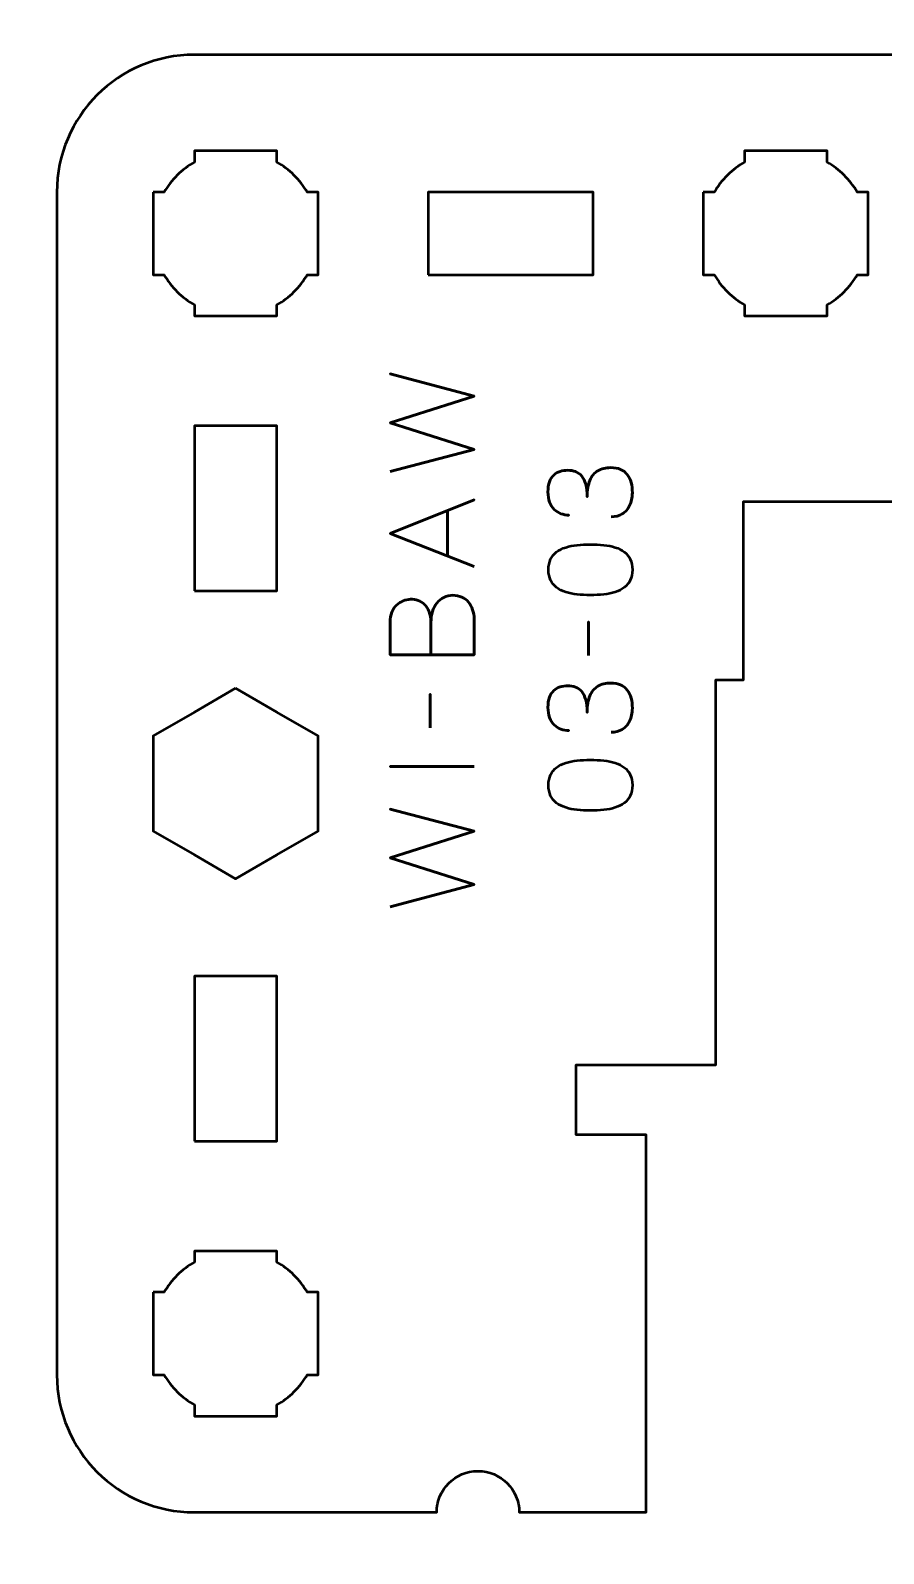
# Model space of a CAD drawing. Header units: centimetres. Extents: x -21 to 0, y -29.7 to 0.
# Drawn here: x -16.95 to -13.84, y -17.25 to -11.71 of the extents above; entities that cross this region are included whole.
import ezdxf

# ---------------------------------------------------------------- set-up
doc = ezdxf.new("R2010")
doc.units = ezdxf.units.CM
doc.header["$MEASUREMENT"] = 0
doc.layers.add('Layer 1', color=7, linetype='Continuous')

msp = doc.modelspace()

# ---------------------------------------------------------------- linework, layer by layer
at = {"layer": 'Layer 1', "lineweight": 53}
for points in [[(-15.5, -12.6), (-14.9, -12.6), (-14.9, -12.3), (-15.5, -12.3), (-15.5, -12.6)], [(-16.35, -13.75), (-16.05, -13.75), (-16.05, -13.15), (-16.35, -13.15), (-16.35, -13.75)], [(-16.35, -15.75), (-16.05, -15.75), (-16.05, -15.15), (-16.35, -15.15), (-16.35, -15.75)]]:
    msp.add_lwpolyline(points, close=True, dxfattribs=at)
at = {"layer": 'Layer 1', "color": 1, "lineweight": 53}
msp.add_open_spline([(-21.00003, -29.19995), (-21.00003, -29.19995), (-21.00003, -8.29992), (-21.00003, -8.29992), (-21.00003, -8.29992), (-21.00003, -8.21709), (-20.93286, -8.14992), (-20.85003, -8.14992), (-20.85003, -8.14992), (-20.7672, -8.14992), (-20.70003, -8.08275), (-20.70003, -7.99992), (-20.70003, -7.99992), (-20.70003, -7.91709), (-20.7672, -7.84992), (-20.85003, -7.84992), (-20.85003, -7.84992), (-20.93286, -7.84992), (-21.00003, -7.78275), (-21.00003, -7.69992), (-21.00003, -7.69992), (-21.00003, -7.61709), (-20.93286, -7.54992), (-20.85003, -7.54992), (-20.85003, -7.54992), (-20.7672, -7.54992), (-20.70003, -7.48275), (-20.70003, -7.39992), (-20.70003, -7.39992), (-20.70003, -7.31709), (-20.7672, -7.24992), (-20.85003, -7.24992), (-20.85003, -7.24992), (-20.93286, -7.24992), (-21.00003, -7.18275), (-21.00003, -7.09992), (-21.00003, -7.09992), (-21.00003, -7.01709), (-20.93286, -6.94992), (-20.85003, -6.94992), (-20.85003, -6.94992), (-20.7672, -6.94992), (-20.70003, -6.88275), (-20.70003, -6.79992), (-20.70003, -6.79992), (-20.70003, -6.71709), (-20.7672, -6.64992), (-20.85003, -6.64992), (-20.85003, -6.64992), (-20.93286, -6.64992), (-21.00003, -6.58275), (-21.00003, -6.49992), (-21.00003, -6.49992), (-21.00003, -6.41709), (-20.93286, -6.34992), (-20.85003, -6.34992), (-20.85003, -6.34992), (-20.7672, -6.34992), (-20.70003, -6.28275), (-20.70003, -6.19992), (-20.70003, -6.19992), (-20.70003, -6.11709), (-20.7672, -6.04992), (-20.85003, -6.04992), (-20.85003, -6.04992), (-20.93286, -6.04992), (-21.00003, -5.98275), (-21.00003, -5.89992), (-21.00003, -5.89992), (-21.00003, -5.81709), (-20.93286, -5.74992), (-20.85003, -5.74992), (-20.85003, -5.74992), (-20.7672, -5.74992), (-20.70003, -5.68275), (-20.70003, -5.59992), (-20.70003, -5.59992), (-20.70003, -5.51709), (-20.7672, -5.44992), (-20.85003, -5.44992), (-20.85003, -5.44992), (-20.93286, -5.44992), (-21.00003, -5.38275), (-21.00003, -5.29992), (-21.00003, -5.29992), (-21.00003, -5.21709), (-20.93286, -5.14992), (-20.85003, -5.14992), (-20.85003, -5.14992), (-20.7672, -5.14992), (-20.70003, -5.08275), (-20.70003, -4.99992), (-20.70003, -4.99992), (-20.70003, -4.91709), (-20.7672, -4.84992), (-20.85003, -4.84992), (-20.85003, -4.84992), (-20.93286, -4.84992), (-21.00003, -4.78275), (-21.00003, -4.69992), (-21.00003, -4.69992), (-21.00003, -4.61709), (-20.93286, -4.54992), (-20.85003, -4.54992), (-20.85003, -4.54992), (-20.7672, -4.54992), (-20.70003, -4.48275), (-20.70003, -4.39992), (-20.70003, -4.39992), (-20.70003, -4.31709), (-20.7672, -4.24992), (-20.85003, -4.24992), (-20.85003, -4.24992), (-20.93286, -4.24992), (-21.00003, -4.18275), (-21.00003, -4.09992), (-21.00003, -4.09992), (-21.00003, -4.01709), (-20.93286, -3.94992), (-20.85003, -3.94992), (-20.85003, -3.94992), (-20.7672, -3.94992), (-20.70003, -3.88275), (-20.70003, -3.79992), (-20.70003, -3.79992), (-20.70003, -3.71709), (-20.7672, -3.64992), (-20.85003, -3.64992), (-20.85003, -3.64992), (-20.93286, -3.64992), (-21.00003, -3.58275), (-21.00003, -3.49992), (-21.00003, -3.49992), (-21.00003, -3.41709), (-20.93286, -3.34992), (-20.85003, -3.34992), (-20.85003, -3.34992), (-20.7672, -3.34992), (-20.70003, -3.28275), (-20.70003, -3.19992), (-20.70003, -3.19992), (-20.70003, -3.11709), (-20.7672, -3.04992), (-20.85003, -3.04992), (-20.85003, -3.04992), (-20.93286, -3.04992), (-21.00003, -2.98275), (-21.00003, -2.89992), (-21.00003, -2.89992), (-21.00003, -2.81709), (-20.93286, -2.74992), (-20.85003, -2.74992), (-20.85003, -2.74992), (-20.7672, -2.74992), (-20.70003, -2.68275), (-20.70003, -2.59992), (-20.70003, -2.59992), (-20.70003, -2.51709), (-20.7672, -2.44992), (-20.85003, -2.44992), (-20.85003, -2.44992), (-20.93286, -2.44992), (-21.00003, -2.38275), (-21.00003, -2.29992), (-21.00003, -2.29992), (-21.00003, -2.21709), (-20.93286, -2.14992), (-20.85003, -2.14992), (-20.85003, -2.14992), (-20.7672, -2.14992), (-20.70003, -2.08275), (-20.70003, -1.99992), (-20.70003, -1.99992), (-20.70003, -1.91709), (-20.7672, -1.84992), (-20.85003, -1.84992), (-20.85003, -1.84992), (-20.93286, -1.84992), (-21.00003, -1.78275), (-21.00003, -1.69992), (-21.00003, -1.69992), (-21.00003, -1.61709), (-20.93286, -1.54992), (-20.85003, -1.54992), (-20.85003, -1.54992), (-20.7672, -1.54992), (-20.70003, -1.48275), (-20.70003, -1.39992), (-20.70003, -1.39992), (-20.70003, -1.31709), (-20.7672, -1.24992), (-20.85003, -1.24992), (-20.85003, -1.24992), (-20.93286, -1.24992), (-21.00003, -1.18275), (-21.00003, -1.09992), (-21.00003, -1.09992), (-21.00003, -1.09992), (-21.00003, -0.49992), (-21.00003, -0.49992), (-21.00003, -0.49992), (-21.00003, -0.22295), (-20.77694, 0.00004), (-20.49994, 0.00004), (-20.49994, 0.00004), (-20.49994, 0.00004), (-0.50008, 0.00004), (-0.50008, 0.00004), (-0.50008, 0.00004), (-0.22294, 0.00004), (0.00002, -0.22295), (0.00002, -0.49992), (0.00002, -0.49992), (0.00002, -0.49992), (0.00002, -29.19995), (0.00002, -29.19995), (0.00002, -29.19995), (0.00002, -29.47695), (-0.22294, -29.70004), (-0.50008, -29.70004), (-0.50008, -29.70004), (-0.50008, -29.70004), (-20.49994, -29.70004), (-20.49994, -29.70004), (-20.49994, -29.70004), (-20.77694, -29.70004), (-21.00003, -29.47695), (-21.00003, -29.19995)], degree=3, knots=[0, 0, 0, 0, 0.0175439, 0.0175439, 0.0175439, 0.0175439, 0.0350877, 0.0350877, 0.0350877, 0.0350877, 0.0526316, 0.0526316, 0.0526316, 0.0526316, 0.0701754, 0.0701754, 0.0701754, 0.0701754, 0.0877193, 0.0877193, 0.0877193, 0.0877193, 0.1052632, 0.1052632, 0.1052632, 0.1052632, 0.122807, 0.122807, 0.122807, 0.122807, 0.1403509, 0.1403509, 0.1403509, 0.1403509, 0.1578947, 0.1578947, 0.1578947, 0.1578947, 0.1754386, 0.1754386, 0.1754386, 0.1754386, 0.1929825, 0.1929825, 0.1929825, 0.1929825, 0.2105263, 0.2105263, 0.2105263, 0.2105263, 0.2280702, 0.2280702, 0.2280702, 0.2280702, 0.245614, 0.245614, 0.245614, 0.245614, 0.2631579, 0.2631579, 0.2631579, 0.2631579, 0.2807018, 0.2807018, 0.2807018, 0.2807018, 0.2982456, 0.2982456, 0.2982456, 0.2982456, 0.3157895, 0.3157895, 0.3157895, 0.3157895, 0.3333333, 0.3333333, 0.3333333, 0.3333333, 0.3508772, 0.3508772, 0.3508772, 0.3508772, 0.3684211, 0.3684211, 0.3684211, 0.3684211, 0.3859649, 0.3859649, 0.3859649, 0.3859649, 0.4035088, 0.4035088, 0.4035088, 0.4035088, 0.4210526, 0.4210526, 0.4210526, 0.4210526, 0.4385965, 0.4385965, 0.4385965, 0.4385965, 0.4561404, 0.4561404, 0.4561404, 0.4561404, 0.4736842, 0.4736842, 0.4736842, 0.4736842, 0.4912281, 0.4912281, 0.4912281, 0.4912281, 0.5087719, 0.5087719, 0.5087719, 0.5087719, 0.5263158, 0.5263158, 0.5263158, 0.5263158, 0.5438596, 0.5438596, 0.5438596, 0.5438596, 0.5614035, 0.5614035, 0.5614035, 0.5614035, 0.5789474, 0.5789474, 0.5789474, 0.5789474, 0.5964912, 0.5964912, 0.5964912, 0.5964912, 0.6140351, 0.6140351, 0.6140351, 0.6140351, 0.6315789, 0.6315789, 0.6315789, 0.6315789, 0.6491228, 0.6491228, 0.6491228, 0.6491228, 0.6666667, 0.6666667, 0.6666667, 0.6666667, 0.6842105, 0.6842105, 0.6842105, 0.6842105, 0.7017544, 0.7017544, 0.7017544, 0.7017544, 0.7192982, 0.7192982, 0.7192982, 0.7192982, 0.7368421, 0.7368421, 0.7368421, 0.7368421, 0.754386, 0.754386, 0.754386, 0.754386, 0.7719298, 0.7719298, 0.7719298, 0.7719298, 0.7894737, 0.7894737, 0.7894737, 0.7894737, 0.8070175, 0.8070175, 0.8070175, 0.8070175, 0.8245614, 0.8245614, 0.8245614, 0.8245614, 0.8421053, 0.8421053, 0.8421053, 0.8421053, 0.8596491, 0.8596491, 0.8596491, 0.8596491, 0.877193, 0.877193, 0.877193, 0.877193, 0.8947368, 0.8947368, 0.8947368, 0.8947368, 0.9122807, 0.9122807, 0.9122807, 0.9122807, 0.9298246, 0.9298246, 0.9298246, 0.9298246, 0.9473684, 0.9473684, 0.9473684, 0.9473684, 0.9649123, 0.9649123, 0.9649123, 0.9649123, 0.9824561, 0.9824561, 0.9824561, 0.9824561, 1, 1, 1, 1], dxfattribs=at)
at = {"layer": 'Layer 1', "color": 3, "lineweight": 53}
msp.add_open_spline([(-16.85, -16.6), (-16.85, -16.6), (-16.85, -12.3), (-16.85, -12.3), (-16.85, -12.3), (-16.85, -12.02391), (-16.62609, -11.8), (-16.35, -11.8), (-16.35, -11.8), (-16.35, -11.8), (-12.05, -11.8), (-12.05, -11.8), (-12.05, -11.8), (-11.77391, -11.8), (-11.55, -12.02391), (-11.55, -12.3), (-11.55, -12.3), (-11.55, -12.3), (-11.55, -16.6), (-11.55, -16.6), (-11.55, -16.6), (-11.55, -16.87609), (-11.77391, -17.1), (-12.05, -17.1), (-12.05, -17.1), (-12.05, -17.1), (-13.692, -17.1), (-13.692, -17.1), (-13.692, -17.1), (-13.692, -17.1), (-13.692, -15.72699), (-13.692, -15.72699), (-13.692, -15.72699), (-13.692, -15.72699), (-13.438, -15.72699), (-13.438, -15.72699), (-13.438, -15.72699), (-13.438, -15.72699), (-13.438, -15.47299), (-13.438, -15.47299), (-13.438, -15.47299), (-13.438, -15.47299), (-13.692, -15.47299), (-13.692, -15.47299), (-13.692, -15.47299), (-13.692, -15.47299), (-13.692, -14.07299), (-13.692, -14.07299), (-13.692, -14.07299), (-13.692, -14.07299), (-13.792, -14.07302), (-13.792, -14.07302), (-13.792, -14.07302), (-13.792, -14.07302), (-13.792, -13.84998), (-13.792, -13.84998), (-13.792, -13.84998), (-13.792, -13.84998), (-13.792, -13.42501), (-13.792, -13.42501), (-13.792, -13.42501), (-13.792, -13.42501), (-14.354, -13.425), (-14.354, -13.425), (-14.354, -13.425), (-14.354, -13.425), (-14.354, -13.84998), (-14.354, -13.84998), (-14.354, -13.84998), (-14.354, -13.84998), (-14.354, -14.07302), (-14.354, -14.07302), (-14.354, -14.07302), (-14.354, -14.07302), (-14.454, -14.07299), (-14.454, -14.07299), (-14.454, -14.07299), (-14.454, -14.07299), (-14.454, -15.47299), (-14.454, -15.47299), (-14.454, -15.47299), (-14.454, -15.47299), (-14.962, -15.47299), (-14.962, -15.47299), (-14.962, -15.47299), (-14.962, -15.47299), (-14.962, -15.72699), (-14.962, -15.72699), (-14.962, -15.72699), (-14.962, -15.72699), (-14.708, -15.72699), (-14.708, -15.72699), (-14.708, -15.72699), (-14.708, -15.72699), (-14.708, -17.1), (-14.708, -17.1), (-14.708, -17.1), (-14.708, -17.1), (-15.169, -17.1), (-15.169, -17.1), (-15.169, -17.1), (-15.169, -17.01717), (-15.23617, -16.95), (-15.319, -16.95), (-15.319, -16.95), (-15.40183, -16.95), (-15.469, -17.01717), (-15.469, -17.1), (-15.469, -17.1), (-15.469, -17.1), (-16.35, -17.1), (-16.35, -17.1), (-16.35, -17.1), (-16.62609, -17.1), (-16.85, -16.87609), (-16.85, -16.6)], degree=3, knots=[0, 0, 0, 0, 0.0344828, 0.0344828, 0.0344828, 0.0344828, 0.0689655, 0.0689655, 0.0689655, 0.0689655, 0.1034483, 0.1034483, 0.1034483, 0.1034483, 0.137931, 0.137931, 0.137931, 0.137931, 0.1724138, 0.1724138, 0.1724138, 0.1724138, 0.2068966, 0.2068966, 0.2068966, 0.2068966, 0.2413793, 0.2413793, 0.2413793, 0.2413793, 0.2758621, 0.2758621, 0.2758621, 0.2758621, 0.3103448, 0.3103448, 0.3103448, 0.3103448, 0.3448276, 0.3448276, 0.3448276, 0.3448276, 0.3793103, 0.3793103, 0.3793103, 0.3793103, 0.4137931, 0.4137931, 0.4137931, 0.4137931, 0.4482759, 0.4482759, 0.4482759, 0.4482759, 0.4827586, 0.4827586, 0.4827586, 0.4827586, 0.5172414, 0.5172414, 0.5172414, 0.5172414, 0.5517241, 0.5517241, 0.5517241, 0.5517241, 0.5862069, 0.5862069, 0.5862069, 0.5862069, 0.6206897, 0.6206897, 0.6206897, 0.6206897, 0.6551724, 0.6551724, 0.6551724, 0.6551724, 0.6896552, 0.6896552, 0.6896552, 0.6896552, 0.7241379, 0.7241379, 0.7241379, 0.7241379, 0.7586207, 0.7586207, 0.7586207, 0.7586207, 0.7931034, 0.7931034, 0.7931034, 0.7931034, 0.8275862, 0.8275862, 0.8275862, 0.8275862, 0.862069, 0.862069, 0.862069, 0.862069, 0.8965517, 0.8965517, 0.8965517, 0.8965517, 0.9310345, 0.9310345, 0.9310345, 0.9310345, 0.9655172, 0.9655172, 0.9655172, 0.9655172, 1, 1, 1, 1], dxfattribs=at)
at = {"layer": 'Layer 1', "lineweight": 53}
for points, knots in [([(-16.5, -12.3), (-16.5, -12.3), (-16.45985, -12.3), (-16.45985, -12.3), (-16.45985, -12.3), (-16.4335, -12.25447), (-16.39553, -12.2165), (-16.35, -12.19015), (-16.35, -12.19015), (-16.35, -12.19015), (-16.35, -12.15), (-16.35, -12.15), (-16.35, -12.15), (-16.35, -12.15), (-16.2, -12.15), (-16.2, -12.15), (-16.2, -12.15), (-16.2, -12.15), (-16.05, -12.15), (-16.05, -12.15), (-16.05, -12.15), (-16.05, -12.15), (-16.05, -12.19015), (-16.05, -12.19015), (-16.05, -12.19015), (-16.00447, -12.2165), (-15.9665, -12.25447), (-15.94015, -12.3), (-15.94015, -12.3), (-15.94015, -12.3), (-15.9, -12.3), (-15.9, -12.3), (-15.9, -12.3), (-15.9, -12.3), (-15.9, -12.45), (-15.9, -12.45), (-15.9, -12.45), (-15.9, -12.45), (-15.9, -12.6), (-15.9, -12.6), (-15.9, -12.6), (-15.9, -12.6), (-15.94015, -12.6), (-15.94015, -12.6), (-15.94015, -12.6), (-15.9665, -12.64553), (-16.00447, -12.6835), (-16.05, -12.70985), (-16.05, -12.70985), (-16.05, -12.70985), (-16.05, -12.75), (-16.05, -12.75), (-16.05, -12.75), (-16.05, -12.75), (-16.2, -12.75), (-16.2, -12.75), (-16.2, -12.75), (-16.2, -12.75), (-16.35, -12.75), (-16.35, -12.75), (-16.35, -12.75), (-16.35, -12.75), (-16.35, -12.70985), (-16.35, -12.70985), (-16.35, -12.70985), (-16.39553, -12.6835), (-16.4335, -12.64553), (-16.45985, -12.6), (-16.45985, -12.6), (-16.45985, -12.6), (-16.5, -12.6), (-16.5, -12.6), (-16.5, -12.6), (-16.5, -12.6), (-16.5, -12.45), (-16.5, -12.45), (-16.5, -12.45), (-16.5, -12.45), (-16.5, -12.3), (-16.5, -12.3)], [0, 0, 0, 0, 0.05, 0.05, 0.05, 0.05, 0.1, 0.1, 0.1, 0.1, 0.15, 0.15, 0.15, 0.15, 0.2, 0.2, 0.2, 0.2, 0.25, 0.25, 0.25, 0.25, 0.3, 0.3, 0.3, 0.3, 0.35, 0.35, 0.35, 0.35, 0.4, 0.4, 0.4, 0.4, 0.45, 0.45, 0.45, 0.45, 0.5, 0.5, 0.5, 0.5, 0.55, 0.55, 0.55, 0.55, 0.6, 0.6, 0.6, 0.6, 0.65, 0.65, 0.65, 0.65, 0.7, 0.7, 0.7, 0.7, 0.75, 0.75, 0.75, 0.75, 0.8, 0.8, 0.8, 0.8, 0.85, 0.85, 0.85, 0.85, 0.9, 0.9, 0.9, 0.9, 0.95, 0.95, 0.95, 0.95, 1, 1, 1, 1]), ([(-14.5, -12.3), (-14.5, -12.3), (-14.45985, -12.3), (-14.45985, -12.3), (-14.45985, -12.3), (-14.4335, -12.25447), (-14.39553, -12.2165), (-14.35, -12.19015), (-14.35, -12.19015), (-14.35, -12.19015), (-14.35, -12.15), (-14.35, -12.15), (-14.35, -12.15), (-14.35, -12.15), (-14.2, -12.15), (-14.2, -12.15), (-14.2, -12.15), (-14.2, -12.15), (-14.05, -12.15), (-14.05, -12.15), (-14.05, -12.15), (-14.05, -12.15), (-14.05, -12.19015), (-14.05, -12.19015), (-14.05, -12.19015), (-14.00447, -12.2165), (-13.9665, -12.25447), (-13.94015, -12.3), (-13.94015, -12.3), (-13.94015, -12.3), (-13.9, -12.3), (-13.9, -12.3), (-13.9, -12.3), (-13.9, -12.3), (-13.9, -12.45), (-13.9, -12.45), (-13.9, -12.45), (-13.9, -12.45), (-13.9, -12.6), (-13.9, -12.6), (-13.9, -12.6), (-13.9, -12.6), (-13.94015, -12.6), (-13.94015, -12.6), (-13.94015, -12.6), (-13.9665, -12.64553), (-14.00447, -12.6835), (-14.05, -12.70985), (-14.05, -12.70985), (-14.05, -12.70985), (-14.05, -12.75), (-14.05, -12.75), (-14.05, -12.75), (-14.05, -12.75), (-14.2, -12.75), (-14.2, -12.75), (-14.2, -12.75), (-14.2, -12.75), (-14.35, -12.75), (-14.35, -12.75), (-14.35, -12.75), (-14.35, -12.75), (-14.35, -12.70985), (-14.35, -12.70985), (-14.35, -12.70985), (-14.39553, -12.6835), (-14.4335, -12.64553), (-14.45985, -12.6), (-14.45985, -12.6), (-14.45985, -12.6), (-14.5, -12.6), (-14.5, -12.6), (-14.5, -12.6), (-14.5, -12.6), (-14.5, -12.45), (-14.5, -12.45), (-14.5, -12.45), (-14.5, -12.45), (-14.5, -12.3), (-14.5, -12.3)], [0, 0, 0, 0, 0.05, 0.05, 0.05, 0.05, 0.1, 0.1, 0.1, 0.1, 0.15, 0.15, 0.15, 0.15, 0.2, 0.2, 0.2, 0.2, 0.25, 0.25, 0.25, 0.25, 0.3, 0.3, 0.3, 0.3, 0.35, 0.35, 0.35, 0.35, 0.4, 0.4, 0.4, 0.4, 0.45, 0.45, 0.45, 0.45, 0.5, 0.5, 0.5, 0.5, 0.55, 0.55, 0.55, 0.55, 0.6, 0.6, 0.6, 0.6, 0.65, 0.65, 0.65, 0.65, 0.7, 0.7, 0.7, 0.7, 0.75, 0.75, 0.75, 0.75, 0.8, 0.8, 0.8, 0.8, 0.85, 0.85, 0.85, 0.85, 0.9, 0.9, 0.9, 0.9, 0.95, 0.95, 0.95, 0.95, 1, 1, 1, 1]), ([(-16.2, -14.10359), (-16.2, -14.10359), (-16.05, -14.19019), (-16.05, -14.19019), (-16.05, -14.19019), (-16.05, -14.19019), (-15.9, -14.27679), (-15.9, -14.27679), (-15.9, -14.27679), (-15.9, -14.27679), (-15.9, -14.45), (-15.9, -14.45), (-15.9, -14.45), (-15.9, -14.45), (-15.9, -14.62321), (-15.9, -14.62321), (-15.9, -14.62321), (-15.9, -14.62321), (-16.05, -14.70981), (-16.05, -14.70981), (-16.05, -14.70981), (-16.05, -14.70981), (-16.2, -14.79641), (-16.2, -14.79641), (-16.2, -14.79641), (-16.2, -14.79641), (-16.35, -14.70981), (-16.35, -14.70981), (-16.35, -14.70981), (-16.35, -14.70981), (-16.5, -14.62321), (-16.5, -14.62321), (-16.5, -14.62321), (-16.5, -14.62321), (-16.5, -14.45), (-16.5, -14.45), (-16.5, -14.45), (-16.5, -14.45), (-16.5, -14.27679), (-16.5, -14.27679), (-16.5, -14.27679), (-16.5, -14.27679), (-16.35, -14.19019), (-16.35, -14.19019), (-16.35, -14.19019), (-16.35, -14.19019), (-16.2, -14.10359), (-16.2, -14.10359)], [0, 0, 0, 0, 0.0833333, 0.0833333, 0.0833333, 0.0833333, 0.1666667, 0.1666667, 0.1666667, 0.1666667, 0.25, 0.25, 0.25, 0.25, 0.3333333, 0.3333333, 0.3333333, 0.3333333, 0.4166667, 0.4166667, 0.4166667, 0.4166667, 0.5, 0.5, 0.5, 0.5, 0.5833333, 0.5833333, 0.5833333, 0.5833333, 0.6666667, 0.6666667, 0.6666667, 0.6666667, 0.75, 0.75, 0.75, 0.75, 0.8333333, 0.8333333, 0.8333333, 0.8333333, 0.9166667, 0.9166667, 0.9166667, 0.9166667, 1, 1, 1, 1]), ([(-16.5, -16.3), (-16.5, -16.3), (-16.45985, -16.3), (-16.45985, -16.3), (-16.45985, -16.3), (-16.4335, -16.25447), (-16.39553, -16.2165), (-16.35, -16.19015), (-16.35, -16.19015), (-16.35, -16.19015), (-16.35, -16.15), (-16.35, -16.15), (-16.35, -16.15), (-16.35, -16.15), (-16.2, -16.15), (-16.2, -16.15), (-16.2, -16.15), (-16.2, -16.15), (-16.05, -16.15), (-16.05, -16.15), (-16.05, -16.15), (-16.05, -16.15), (-16.05, -16.19015), (-16.05, -16.19015), (-16.05, -16.19015), (-16.00447, -16.2165), (-15.9665, -16.25447), (-15.94015, -16.3), (-15.94015, -16.3), (-15.94015, -16.3), (-15.9, -16.3), (-15.9, -16.3), (-15.9, -16.3), (-15.9, -16.3), (-15.9, -16.45), (-15.9, -16.45), (-15.9, -16.45), (-15.9, -16.45), (-15.9, -16.6), (-15.9, -16.6), (-15.9, -16.6), (-15.9, -16.6), (-15.94015, -16.6), (-15.94015, -16.6), (-15.94015, -16.6), (-15.9665, -16.64553), (-16.00447, -16.6835), (-16.05, -16.70985), (-16.05, -16.70985), (-16.05, -16.70985), (-16.05, -16.75), (-16.05, -16.75), (-16.05, -16.75), (-16.05, -16.75), (-16.2, -16.75), (-16.2, -16.75), (-16.2, -16.75), (-16.2, -16.75), (-16.35, -16.75), (-16.35, -16.75), (-16.35, -16.75), (-16.35, -16.75), (-16.35, -16.70985), (-16.35, -16.70985), (-16.35, -16.70985), (-16.39553, -16.6835), (-16.4335, -16.64553), (-16.45985, -16.6), (-16.45985, -16.6), (-16.45985, -16.6), (-16.5, -16.6), (-16.5, -16.6), (-16.5, -16.6), (-16.5, -16.6), (-16.5, -16.45), (-16.5, -16.45), (-16.5, -16.45), (-16.5, -16.45), (-16.5, -16.3), (-16.5, -16.3)], [0, 0, 0, 0, 0.05, 0.05, 0.05, 0.05, 0.1, 0.1, 0.1, 0.1, 0.15, 0.15, 0.15, 0.15, 0.2, 0.2, 0.2, 0.2, 0.25, 0.25, 0.25, 0.25, 0.3, 0.3, 0.3, 0.3, 0.35, 0.35, 0.35, 0.35, 0.4, 0.4, 0.4, 0.4, 0.45, 0.45, 0.45, 0.45, 0.5, 0.5, 0.5, 0.5, 0.55, 0.55, 0.55, 0.55, 0.6, 0.6, 0.6, 0.6, 0.65, 0.65, 0.65, 0.65, 0.7, 0.7, 0.7, 0.7, 0.75, 0.75, 0.75, 0.75, 0.8, 0.8, 0.8, 0.8, 0.85, 0.85, 0.85, 0.85, 0.9, 0.9, 0.9, 0.9, 0.95, 0.95, 0.95, 0.95, 1, 1, 1, 1])]:
    msp.add_open_spline(points, degree=3, knots=knots, dxfattribs=at)
at = {"layer": 'Layer 1', "color": 5, "lineweight": 53}
for points, knots in [([(-15.63833, -13.31564), (-15.63833, -13.31564), (-15.33311, -13.23521), (-15.33311, -13.23521), (-15.33311, -13.23521), (-15.33311, -13.23521), (-15.63833, -13.13827), (-15.63833, -13.13827), (-15.63833, -13.13827), (-15.63833, -13.13827), (-15.33311, -13.04132), (-15.33311, -13.04132), (-15.33311, -13.04132), (-15.33311, -13.04132), (-15.63833, -12.96089), (-15.63833, -12.96089), (-15.63833, -12.96089), (-15.63833, -12.96089), (-15.33311, -13.04132), (-15.33311, -13.04132), (-15.33311, -13.04132), (-15.33311, -13.04132), (-15.63833, -13.13827), (-15.63833, -13.13827), (-15.63833, -13.13827), (-15.63833, -13.13827), (-15.33311, -13.23521), (-15.33311, -13.23521), (-15.33311, -13.23521), (-15.33311, -13.23521), (-15.63833, -13.31564), (-15.63833, -13.31564)], [0, 0, 0, 0, 0.125, 0.125, 0.125, 0.125, 0.25, 0.25, 0.25, 0.25, 0.375, 0.375, 0.375, 0.375, 0.5, 0.5, 0.5, 0.5, 0.625, 0.625, 0.625, 0.625, 0.75, 0.75, 0.75, 0.75, 0.875, 0.875, 0.875, 0.875, 1, 1, 1, 1]), ([(-14.83442, -13.48011), (-14.81918, -13.48004), (-14.80592, -13.47651), (-14.79442, -13.46953), (-14.79442, -13.46953), (-14.78299, -13.46254), (-14.77403, -13.45259), (-14.76761, -13.43961), (-14.76761, -13.43961), (-14.76119, -13.42663), (-14.75794, -13.41104), (-14.7578, -13.3929), (-14.7578, -13.3929), (-14.7578, -13.37929), (-14.75921, -13.36694), (-14.76217, -13.35572), (-14.76217, -13.35572), (-14.76514, -13.34457), (-14.76972, -13.33498), (-14.776, -13.32686), (-14.776, -13.32686), (-14.78228, -13.31875), (-14.7904, -13.31254), (-14.80027, -13.3081), (-14.80027, -13.3081), (-14.81022, -13.30372), (-14.82215, -13.30154), (-14.83612, -13.30147), (-14.83612, -13.30147), (-14.85474, -13.30139), (-14.87048, -13.3052), (-14.88325, -13.31275), (-14.88325, -13.31275), (-14.89602, -13.3203), (-14.90561, -13.33202), (-14.91217, -13.34775), (-14.91217, -13.34775), (-14.91874, -13.36348), (-14.92205, -13.38366), (-14.92205, -13.40814), (-14.92205, -13.40814), (-14.92198, -13.38987), (-14.92367, -13.37456), (-14.92713, -13.36207), (-14.92713, -13.36207), (-14.93059, -13.34965), (-14.93546, -13.33971), (-14.94181, -13.33223), (-14.94181, -13.33223), (-14.94809, -13.32475), (-14.95557, -13.31932), (-14.96417, -13.31607), (-14.96417, -13.31607), (-14.97271, -13.31275), (-14.98209, -13.31113), (-14.99232, -13.3112), (-14.99232, -13.3112), (-15.00256, -13.31113), (-15.01201, -13.31254), (-15.02076, -13.31536), (-15.02076, -13.31536), (-15.02951, -13.31812), (-15.0372, -13.32263), (-15.04376, -13.32877), (-15.04376, -13.32877), (-15.05032, -13.33491), (-15.05547, -13.34302), (-15.05914, -13.35297), (-15.05914, -13.35297), (-15.06281, -13.36299), (-15.06464, -13.3752), (-15.06471, -13.38952), (-15.06471, -13.38952), (-15.06464, -13.40377), (-15.06253, -13.41626), (-15.05843, -13.42684), (-15.05843, -13.42684), (-15.05434, -13.4375), (-15.04877, -13.44624), (-15.04164, -13.4533), (-15.04164, -13.4533), (-15.03452, -13.46028), (-15.0264, -13.46551), (-15.01723, -13.46896), (-15.01723, -13.46896), (-15.00806, -13.47249), (-14.99832, -13.47418), (-14.98809, -13.47418), (-14.98809, -13.47418), (-14.99832, -13.47418), (-15.00806, -13.47249), (-15.01723, -13.46896), (-15.01723, -13.46896), (-15.0264, -13.46551), (-15.03452, -13.46028), (-15.04164, -13.4533), (-15.04164, -13.4533), (-15.04877, -13.44624), (-15.05434, -13.4375), (-15.05843, -13.42684), (-15.05843, -13.42684), (-15.06253, -13.41626), (-15.06464, -13.40377), (-15.06471, -13.38952), (-15.06471, -13.38952), (-15.06464, -13.3752), (-15.06281, -13.36299), (-15.05914, -13.35297), (-15.05914, -13.35297), (-15.05547, -13.34302), (-15.05032, -13.33491), (-15.04376, -13.32877), (-15.04376, -13.32877), (-15.0372, -13.32263), (-15.02951, -13.31812), (-15.02076, -13.31536), (-15.02076, -13.31536), (-15.01201, -13.31254), (-15.00256, -13.31113), (-14.99232, -13.3112), (-14.99232, -13.3112), (-14.98209, -13.31113), (-14.97271, -13.31275), (-14.96417, -13.31607), (-14.96417, -13.31607), (-14.95557, -13.31932), (-14.94809, -13.32475), (-14.94181, -13.33223), (-14.94181, -13.33223), (-14.93546, -13.33971), (-14.93059, -13.34965), (-14.92713, -13.36207), (-14.92713, -13.36207), (-14.92367, -13.37456), (-14.92198, -13.38987), (-14.92205, -13.40814), (-14.92205, -13.40814), (-14.92205, -13.38366), (-14.91874, -13.36348), (-14.91217, -13.34775), (-14.91217, -13.34775), (-14.90561, -13.33202), (-14.89602, -13.3203), (-14.88325, -13.31275), (-14.88325, -13.31275), (-14.87048, -13.3052), (-14.85474, -13.30139), (-14.83612, -13.30147), (-14.83612, -13.30147), (-14.82215, -13.30154), (-14.81022, -13.30372), (-14.80027, -13.3081), (-14.80027, -13.3081), (-14.7904, -13.31254), (-14.78228, -13.31875), (-14.776, -13.32686), (-14.776, -13.32686), (-14.76972, -13.33498), (-14.76514, -13.34457), (-14.76217, -13.35572), (-14.76217, -13.35572), (-14.75921, -13.36694), (-14.7578, -13.37929), (-14.7578, -13.3929), (-14.7578, -13.3929), (-14.75794, -13.41104), (-14.76119, -13.42663), (-14.76761, -13.43961), (-14.76761, -13.43961), (-14.77403, -13.45259), (-14.78299, -13.46254), (-14.79442, -13.46953), (-14.79442, -13.46953), (-14.80592, -13.47651), (-14.81918, -13.48004), (-14.83442, -13.48011)], [0, 0, 0, 0, 0.0227273, 0.0227273, 0.0227273, 0.0227273, 0.0454545, 0.0454545, 0.0454545, 0.0454545, 0.0681818, 0.0681818, 0.0681818, 0.0681818, 0.0909091, 0.0909091, 0.0909091, 0.0909091, 0.1136364, 0.1136364, 0.1136364, 0.1136364, 0.1363636, 0.1363636, 0.1363636, 0.1363636, 0.1590909, 0.1590909, 0.1590909, 0.1590909, 0.1818182, 0.1818182, 0.1818182, 0.1818182, 0.2045455, 0.2045455, 0.2045455, 0.2045455, 0.2272727, 0.2272727, 0.2272727, 0.2272727, 0.25, 0.25, 0.25, 0.25, 0.2727273, 0.2727273, 0.2727273, 0.2727273, 0.2954545, 0.2954545, 0.2954545, 0.2954545, 0.3181818, 0.3181818, 0.3181818, 0.3181818, 0.3409091, 0.3409091, 0.3409091, 0.3409091, 0.3636364, 0.3636364, 0.3636364, 0.3636364, 0.3863636, 0.3863636, 0.3863636, 0.3863636, 0.4090909, 0.4090909, 0.4090909, 0.4090909, 0.4318182, 0.4318182, 0.4318182, 0.4318182, 0.4545455, 0.4545455, 0.4545455, 0.4545455, 0.4772727, 0.4772727, 0.4772727, 0.4772727, 0.5, 0.5, 0.5, 0.5, 0.5227273, 0.5227273, 0.5227273, 0.5227273, 0.5454545, 0.5454545, 0.5454545, 0.5454545, 0.5681818, 0.5681818, 0.5681818, 0.5681818, 0.5909091, 0.5909091, 0.5909091, 0.5909091, 0.6136364, 0.6136364, 0.6136364, 0.6136364, 0.6363636, 0.6363636, 0.6363636, 0.6363636, 0.6590909, 0.6590909, 0.6590909, 0.6590909, 0.6818182, 0.6818182, 0.6818182, 0.6818182, 0.7045455, 0.7045455, 0.7045455, 0.7045455, 0.7272727, 0.7272727, 0.7272727, 0.7272727, 0.75, 0.75, 0.75, 0.75, 0.7727273, 0.7727273, 0.7727273, 0.7727273, 0.7954545, 0.7954545, 0.7954545, 0.7954545, 0.8181818, 0.8181818, 0.8181818, 0.8181818, 0.8409091, 0.8409091, 0.8409091, 0.8409091, 0.8636364, 0.8636364, 0.8636364, 0.8636364, 0.8863636, 0.8863636, 0.8863636, 0.8863636, 0.9090909, 0.9090909, 0.9090909, 0.9090909, 0.9318182, 0.9318182, 0.9318182, 0.9318182, 0.9545455, 0.9545455, 0.9545455, 0.9545455, 0.9772727, 0.9772727, 0.9772727, 0.9772727, 1, 1, 1, 1]), ([(-15.33311, -13.6615), (-15.33311, -13.6615), (-15.63833, -13.54043), (-15.63833, -13.54043), (-15.63833, -13.54043), (-15.63833, -13.54043), (-15.33311, -13.41893), (-15.33311, -13.41893), (-15.33311, -13.41893), (-15.33311, -13.41893), (-15.63833, -13.54043), (-15.63833, -13.54043), (-15.63833, -13.54043), (-15.63833, -13.54043), (-15.33311, -13.6615), (-15.33311, -13.6615)], [0, 0, 0, 0, 0.25, 0.25, 0.25, 0.25, 0.5, 0.5, 0.5, 0.5, 0.75, 0.75, 0.75, 0.75, 1, 1, 1, 1]), ([(-15.42921, -13.6234), (-15.42921, -13.6234), (-15.42921, -13.45746), (-15.42921, -13.45746), (-15.42921, -13.45746), (-15.42921, -13.45746), (-15.42921, -13.6234), (-15.42921, -13.6234)], [0, 0, 0, 0, 0.5, 0.5, 0.5, 0.5, 1, 1, 1, 1]), ([(-14.7578, -13.67272), (-14.75787, -13.65791), (-14.76048, -13.64514), (-14.76556, -13.63448), (-14.76556, -13.63448), (-14.77064, -13.6239), (-14.77791, -13.61508), (-14.78715, -13.60803), (-14.78715, -13.60803), (-14.79646, -13.60104), (-14.80747, -13.59554), (-14.82017, -13.59145), (-14.82017, -13.59145), (-14.83287, -13.58742), (-14.84677, -13.58453), (-14.86201, -13.58291), (-14.86201, -13.58291), (-14.87725, -13.58121), (-14.89327, -13.58037), (-14.9102, -13.58044), (-14.9102, -13.58044), (-14.92706, -13.58037), (-14.94308, -13.58121), (-14.95825, -13.58291), (-14.95825, -13.58291), (-14.97342, -13.58453), (-14.98739, -13.58742), (-15.00009, -13.59145), (-15.00009, -13.59145), (-15.01272, -13.59554), (-15.02372, -13.60104), (-15.03311, -13.60803), (-15.03311, -13.60803), (-15.04242, -13.61508), (-15.04969, -13.6239), (-15.05477, -13.63448), (-15.05477, -13.63448), (-15.05992, -13.64514), (-15.06253, -13.65791), (-15.0626, -13.67272), (-15.0626, -13.67272), (-15.06253, -13.68754), (-15.05992, -13.70031), (-15.05477, -13.71097), (-15.05477, -13.71097), (-15.04969, -13.72155), (-15.04242, -13.73037), (-15.03311, -13.73742), (-15.03311, -13.73742), (-15.02372, -13.74441), (-15.01272, -13.74991), (-15.00009, -13.754), (-15.00009, -13.754), (-14.98739, -13.75803), (-14.97342, -13.76092), (-14.95825, -13.76254), (-14.95825, -13.76254), (-14.94308, -13.76423), (-14.92706, -13.76508), (-14.9102, -13.76501), (-14.9102, -13.76501), (-14.89327, -13.76508), (-14.87725, -13.76423), (-14.86201, -13.76254), (-14.86201, -13.76254), (-14.84677, -13.76092), (-14.83287, -13.75803), (-14.82017, -13.754), (-14.82017, -13.754), (-14.80747, -13.74991), (-14.79646, -13.74441), (-14.78715, -13.73742), (-14.78715, -13.73742), (-14.77791, -13.73037), (-14.77064, -13.72155), (-14.76556, -13.71097), (-14.76556, -13.71097), (-14.76048, -13.70031), (-14.75787, -13.68754), (-14.7578, -13.67272)], [0, 0, 0, 0, 0.05, 0.05, 0.05, 0.05, 0.1, 0.1, 0.1, 0.1, 0.15, 0.15, 0.15, 0.15, 0.2, 0.2, 0.2, 0.2, 0.25, 0.25, 0.25, 0.25, 0.3, 0.3, 0.3, 0.3, 0.35, 0.35, 0.35, 0.35, 0.4, 0.4, 0.4, 0.4, 0.45, 0.45, 0.45, 0.45, 0.5, 0.5, 0.5, 0.5, 0.55, 0.55, 0.55, 0.55, 0.6, 0.6, 0.6, 0.6, 0.65, 0.65, 0.65, 0.65, 0.7, 0.7, 0.7, 0.7, 0.75, 0.75, 0.75, 0.75, 0.8, 0.8, 0.8, 0.8, 0.85, 0.85, 0.85, 0.85, 0.9, 0.9, 0.9, 0.9, 0.95, 0.95, 0.95, 0.95, 1, 1, 1, 1]), ([(-14.7578, -13.67272), (-14.75787, -13.65791), (-14.76048, -13.64514), (-14.76556, -13.63448), (-14.76556, -13.63448), (-14.77064, -13.6239), (-14.77791, -13.61508), (-14.78715, -13.60803), (-14.78715, -13.60803), (-14.79646, -13.60104), (-14.80747, -13.59554), (-14.82017, -13.59145), (-14.82017, -13.59145), (-14.83287, -13.58742), (-14.84677, -13.58453), (-14.86201, -13.58291), (-14.86201, -13.58291), (-14.87725, -13.58121), (-14.89327, -13.58037), (-14.9102, -13.58044), (-14.9102, -13.58044), (-14.92706, -13.58037), (-14.94308, -13.58121), (-14.95825, -13.58291), (-14.95825, -13.58291), (-14.97342, -13.58453), (-14.98739, -13.58742), (-15.00009, -13.59145), (-15.00009, -13.59145), (-15.01272, -13.59554), (-15.02372, -13.60104), (-15.03311, -13.60803), (-15.03311, -13.60803), (-15.04242, -13.61508), (-15.04969, -13.6239), (-15.05477, -13.63448), (-15.05477, -13.63448), (-15.05992, -13.64514), (-15.06253, -13.65791), (-15.0626, -13.67272), (-15.0626, -13.67272), (-15.06253, -13.68754), (-15.05992, -13.70031), (-15.05477, -13.71097), (-15.05477, -13.71097), (-15.04969, -13.72155), (-15.04242, -13.73037), (-15.03311, -13.73742), (-15.03311, -13.73742), (-15.02372, -13.74441), (-15.01272, -13.74991), (-15.00009, -13.754), (-15.00009, -13.754), (-14.98739, -13.75803), (-14.97342, -13.76092), (-14.95825, -13.76254), (-14.95825, -13.76254), (-14.94308, -13.76423), (-14.92706, -13.76508), (-14.9102, -13.76501), (-14.9102, -13.76501), (-14.89327, -13.76508), (-14.87725, -13.76423), (-14.86201, -13.76254), (-14.86201, -13.76254), (-14.84677, -13.76092), (-14.83287, -13.75803), (-14.82017, -13.754), (-14.82017, -13.754), (-14.80747, -13.74991), (-14.79646, -13.74441), (-14.78715, -13.73742), (-14.78715, -13.73742), (-14.77791, -13.73037), (-14.77064, -13.72155), (-14.76556, -13.71097), (-14.76556, -13.71097), (-14.76048, -13.70031), (-14.75787, -13.68754), (-14.7578, -13.67272)], [0, 0, 0, 0, 0.05, 0.05, 0.05, 0.05, 0.1, 0.1, 0.1, 0.1, 0.15, 0.15, 0.15, 0.15, 0.2, 0.2, 0.2, 0.2, 0.25, 0.25, 0.25, 0.25, 0.3, 0.3, 0.3, 0.3, 0.35, 0.35, 0.35, 0.35, 0.4, 0.4, 0.4, 0.4, 0.45, 0.45, 0.45, 0.45, 0.5, 0.5, 0.5, 0.5, 0.55, 0.55, 0.55, 0.55, 0.6, 0.6, 0.6, 0.6, 0.65, 0.65, 0.65, 0.65, 0.7, 0.7, 0.7, 0.7, 0.75, 0.75, 0.75, 0.75, 0.8, 0.8, 0.8, 0.8, 0.85, 0.85, 0.85, 0.85, 0.9, 0.9, 0.9, 0.9, 0.95, 0.95, 0.95, 0.95, 1, 1, 1, 1]), ([(-15.49017, -13.98196), (-15.49017, -13.98196), (-15.49017, -13.8647), (-15.49017, -13.8647), (-15.49017, -13.8647), (-15.49024, -13.84946), (-15.49235, -13.83648), (-15.49652, -13.82554), (-15.49652, -13.82554), (-15.50061, -13.81467), (-15.50618, -13.80586), (-15.51317, -13.79901), (-15.51317, -13.79901), (-15.52015, -13.79217), (-15.52805, -13.78723), (-15.5368, -13.78412), (-15.5368, -13.78412), (-15.54548, -13.78109), (-15.55451, -13.77968), (-15.56382, -13.78003), (-15.56382, -13.78003), (-15.57314, -13.78046), (-15.58217, -13.78243), (-15.59099, -13.78596), (-15.59099, -13.78596), (-15.59981, -13.78942), (-15.60778, -13.79464), (-15.61491, -13.80148), (-15.61491, -13.80148), (-15.62203, -13.80832), (-15.62768, -13.81686), (-15.63184, -13.82723), (-15.63184, -13.82723), (-15.63607, -13.83761), (-15.63826, -13.84981), (-15.63833, -13.86385), (-15.63833, -13.86385), (-15.63833, -13.86385), (-15.63833, -13.98196), (-15.63833, -13.98196), (-15.63833, -13.98196), (-15.63833, -13.98196), (-15.33311, -13.98196), (-15.33311, -13.98196), (-15.33311, -13.98196), (-15.33311, -13.98196), (-15.33311, -13.852), (-15.33311, -13.852), (-15.33311, -13.852), (-15.33311, -13.83986), (-15.33487, -13.82857), (-15.33833, -13.81813), (-15.33833, -13.81813), (-15.34186, -13.80769), (-15.34687, -13.79859), (-15.3535, -13.79069), (-15.3535, -13.79069), (-15.3602, -13.78285), (-15.36825, -13.77672), (-15.37777, -13.77234), (-15.37777, -13.77234), (-15.3873, -13.76797), (-15.39809, -13.76571), (-15.41016, -13.76564), (-15.41016, -13.76564), (-15.42229, -13.76592), (-15.43323, -13.76846), (-15.44303, -13.77333), (-15.44303, -13.77333), (-15.45284, -13.7782), (-15.46124, -13.78497), (-15.46822, -13.79372), (-15.46822, -13.79372), (-15.47528, -13.80247), (-15.48071, -13.81291), (-15.48445, -13.82491), (-15.48445, -13.82491), (-15.48819, -13.8369), (-15.49009, -13.85016), (-15.49017, -13.8647), (-15.49017, -13.8647), (-15.49009, -13.85016), (-15.48819, -13.8369), (-15.48445, -13.82491), (-15.48445, -13.82491), (-15.48071, -13.81291), (-15.47528, -13.80247), (-15.46822, -13.79372), (-15.46822, -13.79372), (-15.46124, -13.78497), (-15.45284, -13.7782), (-15.44303, -13.77333), (-15.44303, -13.77333), (-15.43323, -13.76846), (-15.42229, -13.76592), (-15.41016, -13.76564), (-15.41016, -13.76564), (-15.39809, -13.76571), (-15.3873, -13.76797), (-15.37777, -13.77234), (-15.37777, -13.77234), (-15.36825, -13.77672), (-15.3602, -13.78285), (-15.3535, -13.79069), (-15.3535, -13.79069), (-15.34687, -13.79859), (-15.34186, -13.80769), (-15.33833, -13.81813), (-15.33833, -13.81813), (-15.33487, -13.82857), (-15.33311, -13.83986), (-15.33311, -13.852), (-15.33311, -13.852), (-15.33311, -13.852), (-15.33311, -13.98196), (-15.33311, -13.98196), (-15.33311, -13.98196), (-15.33311, -13.98196), (-15.63833, -13.98196), (-15.63833, -13.98196), (-15.63833, -13.98196), (-15.63833, -13.98196), (-15.63833, -13.86385), (-15.63833, -13.86385), (-15.63833, -13.86385), (-15.63826, -13.84981), (-15.63607, -13.83761), (-15.63184, -13.82723), (-15.63184, -13.82723), (-15.62768, -13.81686), (-15.62203, -13.80832), (-15.61491, -13.80148), (-15.61491, -13.80148), (-15.60778, -13.79464), (-15.59981, -13.78942), (-15.59099, -13.78596), (-15.59099, -13.78596), (-15.58217, -13.78243), (-15.57314, -13.78046), (-15.56382, -13.78003), (-15.56382, -13.78003), (-15.55451, -13.77968), (-15.54548, -13.78109), (-15.5368, -13.78412), (-15.5368, -13.78412), (-15.52805, -13.78723), (-15.52015, -13.79217), (-15.51317, -13.79901), (-15.51317, -13.79901), (-15.50618, -13.80586), (-15.50061, -13.81467), (-15.49652, -13.82554), (-15.49652, -13.82554), (-15.49235, -13.83648), (-15.49024, -13.84946), (-15.49017, -13.8647), (-15.49017, -13.8647), (-15.49017, -13.8647), (-15.49017, -13.98196), (-15.49017, -13.98196)], [0, 0, 0, 0, 0.025, 0.025, 0.025, 0.025, 0.05, 0.05, 0.05, 0.05, 0.075, 0.075, 0.075, 0.075, 0.1, 0.1, 0.1, 0.1, 0.125, 0.125, 0.125, 0.125, 0.15, 0.15, 0.15, 0.15, 0.175, 0.175, 0.175, 0.175, 0.2, 0.2, 0.2, 0.2, 0.225, 0.225, 0.225, 0.225, 0.25, 0.25, 0.25, 0.25, 0.275, 0.275, 0.275, 0.275, 0.3, 0.3, 0.3, 0.3, 0.325, 0.325, 0.325, 0.325, 0.35, 0.35, 0.35, 0.35, 0.375, 0.375, 0.375, 0.375, 0.4, 0.4, 0.4, 0.4, 0.425, 0.425, 0.425, 0.425, 0.45, 0.45, 0.45, 0.45, 0.475, 0.475, 0.475, 0.475, 0.5, 0.5, 0.5, 0.5, 0.525, 0.525, 0.525, 0.525, 0.55, 0.55, 0.55, 0.55, 0.575, 0.575, 0.575, 0.575, 0.6, 0.6, 0.6, 0.6, 0.625, 0.625, 0.625, 0.625, 0.65, 0.65, 0.65, 0.65, 0.675, 0.675, 0.675, 0.675, 0.7, 0.7, 0.7, 0.7, 0.725, 0.725, 0.725, 0.725, 0.75, 0.75, 0.75, 0.75, 0.775, 0.775, 0.775, 0.775, 0.8, 0.8, 0.8, 0.8, 0.825, 0.825, 0.825, 0.825, 0.85, 0.85, 0.85, 0.85, 0.875, 0.875, 0.875, 0.875, 0.9, 0.9, 0.9, 0.9, 0.925, 0.925, 0.925, 0.925, 0.95, 0.95, 0.95, 0.95, 0.975, 0.975, 0.975, 0.975, 1, 1, 1, 1]), ([(-14.9174, -13.98514), (-14.9174, -13.98514), (-14.9174, -13.86195), (-14.9174, -13.86195), (-14.9174, -13.86195), (-14.9174, -13.86195), (-14.9174, -13.98514), (-14.9174, -13.98514)], [0, 0, 0, 0, 0.5, 0.5, 0.5, 0.5, 1, 1, 1, 1]), ([(-14.83442, -14.26369), (-14.81918, -14.26362), (-14.80592, -14.26009), (-14.79442, -14.25311), (-14.79442, -14.25311), (-14.78299, -14.24612), (-14.77403, -14.23617), (-14.76761, -14.22319), (-14.76761, -14.22319), (-14.76119, -14.21021), (-14.75794, -14.19462), (-14.7578, -14.17648), (-14.7578, -14.17648), (-14.7578, -14.16287), (-14.75921, -14.15052), (-14.76217, -14.1393), (-14.76217, -14.1393), (-14.76514, -14.12815), (-14.76972, -14.11856), (-14.776, -14.11044), (-14.776, -14.11044), (-14.78228, -14.10233), (-14.7904, -14.09612), (-14.80027, -14.09168), (-14.80027, -14.09168), (-14.81022, -14.0873), (-14.82215, -14.08512), (-14.83612, -14.08505), (-14.83612, -14.08505), (-14.85474, -14.08497), (-14.87048, -14.08878), (-14.88325, -14.09633), (-14.88325, -14.09633), (-14.89602, -14.10388), (-14.90561, -14.1156), (-14.91217, -14.13133), (-14.91217, -14.13133), (-14.91874, -14.14706), (-14.92205, -14.16724), (-14.92205, -14.19172), (-14.92205, -14.19172), (-14.92198, -14.17345), (-14.92367, -14.15814), (-14.92713, -14.14565), (-14.92713, -14.14565), (-14.93059, -14.13323), (-14.93546, -14.12329), (-14.94181, -14.11581), (-14.94181, -14.11581), (-14.94809, -14.10833), (-14.95557, -14.1029), (-14.96417, -14.09965), (-14.96417, -14.09965), (-14.97271, -14.09633), (-14.98209, -14.09471), (-14.99232, -14.09478), (-14.99232, -14.09478), (-15.00256, -14.09471), (-15.01201, -14.09612), (-15.02076, -14.09894), (-15.02076, -14.09894), (-15.02951, -14.1017), (-15.0372, -14.10621), (-15.04376, -14.11235), (-15.04376, -14.11235), (-15.05032, -14.11849), (-15.05547, -14.1266), (-15.05914, -14.13655), (-15.05914, -14.13655), (-15.06281, -14.14657), (-15.06464, -14.15878), (-15.06471, -14.1731), (-15.06471, -14.1731), (-15.06464, -14.18735), (-15.06253, -14.19984), (-15.05843, -14.21042), (-15.05843, -14.21042), (-15.05434, -14.22108), (-15.04877, -14.22982), (-15.04164, -14.23688), (-15.04164, -14.23688), (-15.03452, -14.24386), (-15.0264, -14.24909), (-15.01723, -14.25254), (-15.01723, -14.25254), (-15.00806, -14.25607), (-14.99832, -14.25776), (-14.98809, -14.25776), (-14.98809, -14.25776), (-14.99832, -14.25776), (-15.00806, -14.25607), (-15.01723, -14.25254), (-15.01723, -14.25254), (-15.0264, -14.24909), (-15.03452, -14.24386), (-15.04164, -14.23688), (-15.04164, -14.23688), (-15.04877, -14.22982), (-15.05434, -14.22108), (-15.05843, -14.21042), (-15.05843, -14.21042), (-15.06253, -14.19984), (-15.06464, -14.18735), (-15.06471, -14.1731), (-15.06471, -14.1731), (-15.06464, -14.15878), (-15.06281, -14.14657), (-15.05914, -14.13655), (-15.05914, -14.13655), (-15.05547, -14.1266), (-15.05032, -14.11849), (-15.04376, -14.11235), (-15.04376, -14.11235), (-15.0372, -14.10621), (-15.02951, -14.1017), (-15.02076, -14.09894), (-15.02076, -14.09894), (-15.01201, -14.09612), (-15.00256, -14.09471), (-14.99232, -14.09478), (-14.99232, -14.09478), (-14.98209, -14.09471), (-14.97271, -14.09633), (-14.96417, -14.09965), (-14.96417, -14.09965), (-14.95557, -14.1029), (-14.94809, -14.10833), (-14.94181, -14.11581), (-14.94181, -14.11581), (-14.93546, -14.12329), (-14.93059, -14.13323), (-14.92713, -14.14565), (-14.92713, -14.14565), (-14.92367, -14.15814), (-14.92198, -14.17345), (-14.92205, -14.19172), (-14.92205, -14.19172), (-14.92205, -14.16724), (-14.91874, -14.14706), (-14.91217, -14.13133), (-14.91217, -14.13133), (-14.90561, -14.1156), (-14.89602, -14.10388), (-14.88325, -14.09633), (-14.88325, -14.09633), (-14.87048, -14.08878), (-14.85474, -14.08497), (-14.83612, -14.08505), (-14.83612, -14.08505), (-14.82215, -14.08512), (-14.81022, -14.0873), (-14.80027, -14.09168), (-14.80027, -14.09168), (-14.7904, -14.09612), (-14.78228, -14.10233), (-14.776, -14.11044), (-14.776, -14.11044), (-14.76972, -14.11856), (-14.76514, -14.12815), (-14.76217, -14.1393), (-14.76217, -14.1393), (-14.75921, -14.15052), (-14.7578, -14.16287), (-14.7578, -14.17648), (-14.7578, -14.17648), (-14.75794, -14.19462), (-14.76119, -14.21021), (-14.76761, -14.22319), (-14.76761, -14.22319), (-14.77403, -14.23617), (-14.78299, -14.24612), (-14.79442, -14.25311), (-14.79442, -14.25311), (-14.80592, -14.26009), (-14.81918, -14.26362), (-14.83442, -14.26369)], [0, 0, 0, 0, 0.0227273, 0.0227273, 0.0227273, 0.0227273, 0.0454545, 0.0454545, 0.0454545, 0.0454545, 0.0681818, 0.0681818, 0.0681818, 0.0681818, 0.0909091, 0.0909091, 0.0909091, 0.0909091, 0.1136364, 0.1136364, 0.1136364, 0.1136364, 0.1363636, 0.1363636, 0.1363636, 0.1363636, 0.1590909, 0.1590909, 0.1590909, 0.1590909, 0.1818182, 0.1818182, 0.1818182, 0.1818182, 0.2045455, 0.2045455, 0.2045455, 0.2045455, 0.2272727, 0.2272727, 0.2272727, 0.2272727, 0.25, 0.25, 0.25, 0.25, 0.2727273, 0.2727273, 0.2727273, 0.2727273, 0.2954545, 0.2954545, 0.2954545, 0.2954545, 0.3181818, 0.3181818, 0.3181818, 0.3181818, 0.3409091, 0.3409091, 0.3409091, 0.3409091, 0.3636364, 0.3636364, 0.3636364, 0.3636364, 0.3863636, 0.3863636, 0.3863636, 0.3863636, 0.4090909, 0.4090909, 0.4090909, 0.4090909, 0.4318182, 0.4318182, 0.4318182, 0.4318182, 0.4545455, 0.4545455, 0.4545455, 0.4545455, 0.4772727, 0.4772727, 0.4772727, 0.4772727, 0.5, 0.5, 0.5, 0.5, 0.5227273, 0.5227273, 0.5227273, 0.5227273, 0.5454545, 0.5454545, 0.5454545, 0.5454545, 0.5681818, 0.5681818, 0.5681818, 0.5681818, 0.5909091, 0.5909091, 0.5909091, 0.5909091, 0.6136364, 0.6136364, 0.6136364, 0.6136364, 0.6363636, 0.6363636, 0.6363636, 0.6363636, 0.6590909, 0.6590909, 0.6590909, 0.6590909, 0.6818182, 0.6818182, 0.6818182, 0.6818182, 0.7045455, 0.7045455, 0.7045455, 0.7045455, 0.7272727, 0.7272727, 0.7272727, 0.7272727, 0.75, 0.75, 0.75, 0.75, 0.7727273, 0.7727273, 0.7727273, 0.7727273, 0.7954545, 0.7954545, 0.7954545, 0.7954545, 0.8181818, 0.8181818, 0.8181818, 0.8181818, 0.8409091, 0.8409091, 0.8409091, 0.8409091, 0.8636364, 0.8636364, 0.8636364, 0.8636364, 0.8863636, 0.8863636, 0.8863636, 0.8863636, 0.9090909, 0.9090909, 0.9090909, 0.9090909, 0.9318182, 0.9318182, 0.9318182, 0.9318182, 0.9545455, 0.9545455, 0.9545455, 0.9545455, 0.9772727, 0.9772727, 0.9772727, 0.9772727, 1, 1, 1, 1]), ([(-15.49271, -14.24781), (-15.49271, -14.24781), (-15.49271, -14.12462), (-15.49271, -14.12462), (-15.49271, -14.12462), (-15.49271, -14.12462), (-15.49271, -14.24781), (-15.49271, -14.24781)], [0, 0, 0, 0, 0.5, 0.5, 0.5, 0.5, 1, 1, 1, 1]), ([(-15.33311, -14.38878), (-15.33311, -14.38878), (-15.63833, -14.38878), (-15.63833, -14.38878), (-15.63833, -14.38878), (-15.63833, -14.38878), (-15.33311, -14.38878), (-15.33311, -14.38878)], [0, 0, 0, 0, 0.5, 0.5, 0.5, 0.5, 1, 1, 1, 1]), ([(-14.7578, -14.4563), (-14.75787, -14.44149), (-14.76048, -14.42872), (-14.76556, -14.41806), (-14.76556, -14.41806), (-14.77064, -14.40748), (-14.77791, -14.39866), (-14.78715, -14.39161), (-14.78715, -14.39161), (-14.79646, -14.38462), (-14.80747, -14.37912), (-14.82017, -14.37503), (-14.82017, -14.37503), (-14.83287, -14.371), (-14.84677, -14.36811), (-14.86201, -14.36649), (-14.86201, -14.36649), (-14.87725, -14.36479), (-14.89327, -14.36395), (-14.9102, -14.36402), (-14.9102, -14.36402), (-14.92706, -14.36395), (-14.94308, -14.36479), (-14.95825, -14.36649), (-14.95825, -14.36649), (-14.97342, -14.36811), (-14.98739, -14.371), (-15.00009, -14.37503), (-15.00009, -14.37503), (-15.01272, -14.37912), (-15.02372, -14.38462), (-15.03311, -14.39161), (-15.03311, -14.39161), (-15.04242, -14.39866), (-15.04969, -14.40748), (-15.05477, -14.41806), (-15.05477, -14.41806), (-15.05992, -14.42872), (-15.06253, -14.44149), (-15.0626, -14.4563), (-15.0626, -14.4563), (-15.06253, -14.47112), (-15.05992, -14.48389), (-15.05477, -14.49455), (-15.05477, -14.49455), (-15.04969, -14.50513), (-15.04242, -14.51395), (-15.03311, -14.521), (-15.03311, -14.521), (-15.02372, -14.52799), (-15.01272, -14.53349), (-15.00009, -14.53758), (-15.00009, -14.53758), (-14.98739, -14.54161), (-14.97342, -14.5445), (-14.95825, -14.54612), (-14.95825, -14.54612), (-14.94308, -14.54781), (-14.92706, -14.54866), (-14.9102, -14.54859), (-14.9102, -14.54859), (-14.89327, -14.54866), (-14.87725, -14.54781), (-14.86201, -14.54612), (-14.86201, -14.54612), (-14.84677, -14.5445), (-14.83287, -14.54161), (-14.82017, -14.53758), (-14.82017, -14.53758), (-14.80747, -14.53349), (-14.79646, -14.52799), (-14.78715, -14.521), (-14.78715, -14.521), (-14.77791, -14.51395), (-14.77064, -14.50513), (-14.76556, -14.49455), (-14.76556, -14.49455), (-14.76048, -14.48389), (-14.75787, -14.47112), (-14.7578, -14.4563)], [0, 0, 0, 0, 0.05, 0.05, 0.05, 0.05, 0.1, 0.1, 0.1, 0.1, 0.15, 0.15, 0.15, 0.15, 0.2, 0.2, 0.2, 0.2, 0.25, 0.25, 0.25, 0.25, 0.3, 0.3, 0.3, 0.3, 0.35, 0.35, 0.35, 0.35, 0.4, 0.4, 0.4, 0.4, 0.45, 0.45, 0.45, 0.45, 0.5, 0.5, 0.5, 0.5, 0.55, 0.55, 0.55, 0.55, 0.6, 0.6, 0.6, 0.6, 0.65, 0.65, 0.65, 0.65, 0.7, 0.7, 0.7, 0.7, 0.75, 0.75, 0.75, 0.75, 0.8, 0.8, 0.8, 0.8, 0.85, 0.85, 0.85, 0.85, 0.9, 0.9, 0.9, 0.9, 0.95, 0.95, 0.95, 0.95, 1, 1, 1, 1]), ([(-14.7578, -14.4563), (-14.75787, -14.44149), (-14.76048, -14.42872), (-14.76556, -14.41806), (-14.76556, -14.41806), (-14.77064, -14.40748), (-14.77791, -14.39866), (-14.78715, -14.39161), (-14.78715, -14.39161), (-14.79646, -14.38462), (-14.80747, -14.37912), (-14.82017, -14.37503), (-14.82017, -14.37503), (-14.83287, -14.371), (-14.84677, -14.36811), (-14.86201, -14.36649), (-14.86201, -14.36649), (-14.87725, -14.36479), (-14.89327, -14.36395), (-14.9102, -14.36402), (-14.9102, -14.36402), (-14.92706, -14.36395), (-14.94308, -14.36479), (-14.95825, -14.36649), (-14.95825, -14.36649), (-14.97342, -14.36811), (-14.98739, -14.371), (-15.00009, -14.37503), (-15.00009, -14.37503), (-15.01272, -14.37912), (-15.02372, -14.38462), (-15.03311, -14.39161), (-15.03311, -14.39161), (-15.04242, -14.39866), (-15.04969, -14.40748), (-15.05477, -14.41806), (-15.05477, -14.41806), (-15.05992, -14.42872), (-15.06253, -14.44149), (-15.0626, -14.4563), (-15.0626, -14.4563), (-15.06253, -14.47112), (-15.05992, -14.48389), (-15.05477, -14.49455), (-15.05477, -14.49455), (-15.04969, -14.50513), (-15.04242, -14.51395), (-15.03311, -14.521), (-15.03311, -14.521), (-15.02372, -14.52799), (-15.01272, -14.53349), (-15.00009, -14.53758), (-15.00009, -14.53758), (-14.98739, -14.54161), (-14.97342, -14.5445), (-14.95825, -14.54612), (-14.95825, -14.54612), (-14.94308, -14.54781), (-14.92706, -14.54866), (-14.9102, -14.54859), (-14.9102, -14.54859), (-14.89327, -14.54866), (-14.87725, -14.54781), (-14.86201, -14.54612), (-14.86201, -14.54612), (-14.84677, -14.5445), (-14.83287, -14.54161), (-14.82017, -14.53758), (-14.82017, -14.53758), (-14.80747, -14.53349), (-14.79646, -14.52799), (-14.78715, -14.521), (-14.78715, -14.521), (-14.77791, -14.51395), (-14.77064, -14.50513), (-14.76556, -14.49455), (-14.76556, -14.49455), (-14.76048, -14.48389), (-14.75787, -14.47112), (-14.7578, -14.4563)], [0, 0, 0, 0, 0.05, 0.05, 0.05, 0.05, 0.1, 0.1, 0.1, 0.1, 0.15, 0.15, 0.15, 0.15, 0.2, 0.2, 0.2, 0.2, 0.25, 0.25, 0.25, 0.25, 0.3, 0.3, 0.3, 0.3, 0.35, 0.35, 0.35, 0.35, 0.4, 0.4, 0.4, 0.4, 0.45, 0.45, 0.45, 0.45, 0.5, 0.5, 0.5, 0.5, 0.55, 0.55, 0.55, 0.55, 0.6, 0.6, 0.6, 0.6, 0.65, 0.65, 0.65, 0.65, 0.7, 0.7, 0.7, 0.7, 0.75, 0.75, 0.75, 0.75, 0.8, 0.8, 0.8, 0.8, 0.85, 0.85, 0.85, 0.85, 0.9, 0.9, 0.9, 0.9, 0.95, 0.95, 0.95, 0.95, 1, 1, 1, 1]), ([(-15.63833, -14.89805), (-15.63833, -14.89805), (-15.33311, -14.81762), (-15.33311, -14.81762), (-15.33311, -14.81762), (-15.33311, -14.81762), (-15.63833, -14.72068), (-15.63833, -14.72068), (-15.63833, -14.72068), (-15.63833, -14.72068), (-15.33311, -14.62373), (-15.33311, -14.62373), (-15.33311, -14.62373), (-15.33311, -14.62373), (-15.63833, -14.5433), (-15.63833, -14.5433), (-15.63833, -14.5433), (-15.63833, -14.5433), (-15.33311, -14.62373), (-15.33311, -14.62373), (-15.33311, -14.62373), (-15.33311, -14.62373), (-15.63833, -14.72068), (-15.63833, -14.72068), (-15.63833, -14.72068), (-15.63833, -14.72068), (-15.33311, -14.81762), (-15.33311, -14.81762), (-15.33311, -14.81762), (-15.33311, -14.81762), (-15.63833, -14.89805), (-15.63833, -14.89805)], [0, 0, 0, 0, 0.125, 0.125, 0.125, 0.125, 0.25, 0.25, 0.25, 0.25, 0.375, 0.375, 0.375, 0.375, 0.5, 0.5, 0.5, 0.5, 0.625, 0.625, 0.625, 0.625, 0.75, 0.75, 0.75, 0.75, 0.875, 0.875, 0.875, 0.875, 1, 1, 1, 1])]:
    msp.add_open_spline(points, degree=3, knots=knots, dxfattribs=at)

doc.saveas('drawing.dxf')
